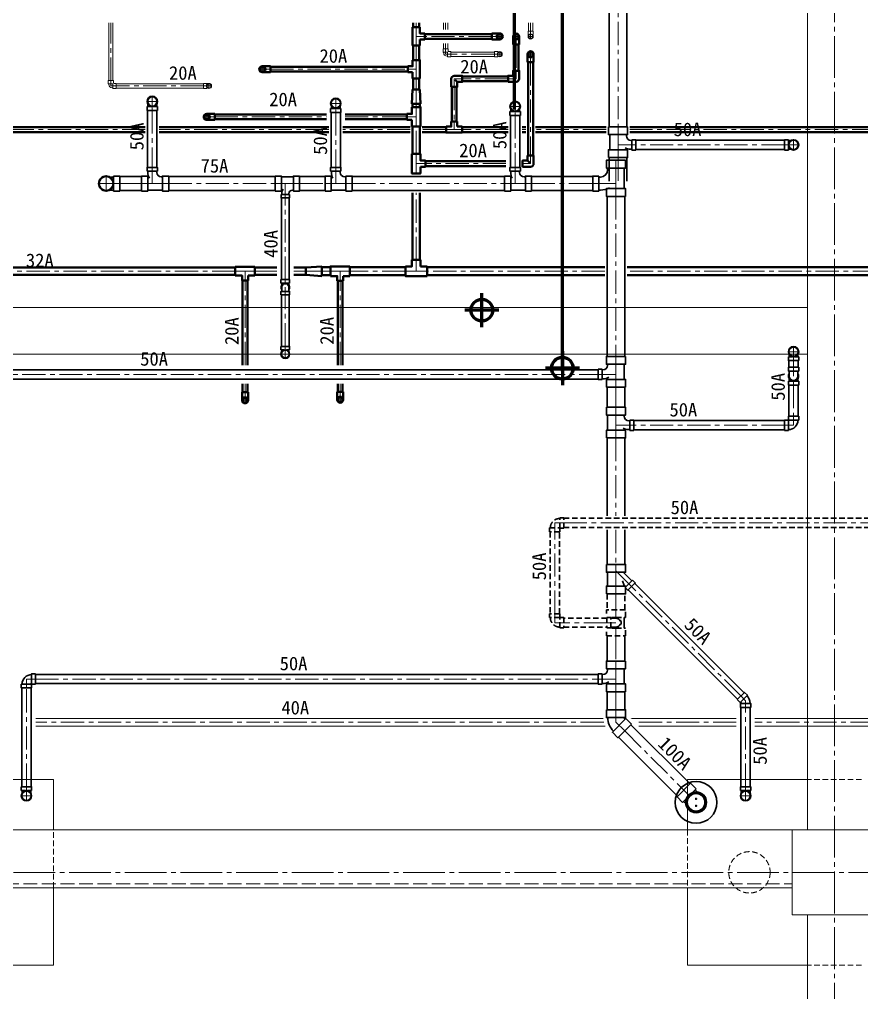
# Model space of a CAD drawing. Units: millimetres at full size. Extents: x -12803 to 120774, y -9413 to 101127.
# Drawn here: x 4940 to 10385, y 17819 to 24109 of the extents above; entities that cross this region are included whole.
import ezdxf
from ezdxf.enums import TextEntityAlignment as Align

# ---------------------------------------------------------------- set-up
doc = ezdxf.new("R2010")
doc.units = ezdxf.units.MM
doc.header["$LTSCALE"] = 30
for name, pattern in [('CHAIN1', [8, 5, -1, 1, -1]), ('CHAIN2', [12, 9, -1, 1, -1]), ('DASHED1', [1.8, 1.2, -0.6]), ('DASHED3', [4, 3, -1])]:
    doc.linetypes.add(name, pattern=pattern)
for name, color, linetype, lineweight in [('0-1_1-2', 7, 'Continuous', 15), ('0-9_1-1', 7, 'CHAIN2', 15), ('0-F_1-16', 7, 'Continuous', 15), ('1-0_AIHO58-排水寸法・コメント', 1, 'Continuous', 60), ('3-6_AIHO56-排水接続', 7, 'Continuous', 15), ('9-1_配管－汚水１：硬質塩ビ管（ＤＶ）', 2, 'Continuous', 30), ('9-2_配管－給湯１２：ＨＴＬＰ（ＵＸ）', 3, 'Continuous', 20), ('9-3_配管－給水３：ＶＬＰ(ＶＤ)', 7, 'Continuous', 15)]:
    doc.layers.add(name, color=color, linetype=linetype, lineweight=lineweight)
doc.styles.add('ＭＳ ゴシック', font='')
doc.styles.get('ＭＳ ゴシック').set_extended_font_data('MS Gothic')

# ---------------------------------------------------------------- blocks, each defined once
blk = doc.blocks.new('グループ部品-700')
at = {"layer": '1-0_AIHO58-排水寸法・コメント'}
for p, q in [((8141, 23526.26), (8141, 33595.61)), ((8450, 21834.76), (8450, 33595.61))]:
    blk.add_line(p, q, dxfattribs=at)
blk = doc.blocks.new('グループ部品-701')
at = {"layer": '3-6_AIHO56-排水接続', "color": 1, "lineweight": 60}
for p, q in [((7930, 22119.76), (7930, 22339.76)), ((8040, 22229.76), (7820, 22229.76)), ((8450, 21964.76), (8450, 21744.76)), ((8560, 21854.76), (8340, 21854.76))]:
    blk.add_line(p, q, dxfattribs=at)
for centre in [(7930, 22229.76), (8450, 21854.76)]:
    blk.add_circle(centre, 70, dxfattribs=at)
at = {"layer": '1-0_AIHO58-排水寸法・コメント'}
blk.add_blockref('グループ部品-700', (0, 0), dxfattribs=at)

msp = doc.modelspace()

# ---------------------------------------------------------------- linework, layer by layer
at = {"layer": '0-1_1-2'}
for p, q in [((10035, 26371.26), (10035, 18871.26)), ((4310, 22246.26), (10035, 22246.26)), ((4310, 21946.26), (10035, 21946.26)), ((4310, 19196.26), (5160, 19196.26)), ((5160, 19196.26), (5160, 18871.26)), ((9260, 19196.26), (10035, 19196.26)), ((9260, 19196.26), (9260, 18871.26)), ((9935, 18871.26), (9935, 18321.26)), ((5160, 18496.26), (5160, 17996.26)), ((9260, 18496.26), (9260, 17996.26)), ((9935, 18321.26), (10485, 18321.26)), ((10035, 18321.26), (10035, 14321.26)), ((4310, 17996.26), (5160, 17996.26)), ((9260, 17996.26), (10035, 17996.26))]:
    msp.add_line(p, q, dxfattribs=at)
at = {"layer": '0-1_1-2', "linetype": 'DASHED1'}
for p, q in [((10385, 19196.26), (10035, 19196.26)), ((5160, 18496.26), (5160, 18871.26)), ((9260, 18871.26), (9260, 18496.26)), ((10385, 17996.26), (10035, 17996.26))]:
    msp.add_line(p, q, dxfattribs=at)
at = {"layer": '0-1_1-2'}
msp.add_lwpolyline([(9935, 18871.26), (10485, 18871.26), (10485, 18321.26)], dxfattribs=at)
at = {"layer": '0-1_1-2', "linetype": 'DASHED1'}
msp.add_circle((9660, 18596.26), 133.7, dxfattribs=at)
at = {"layer": '0-9_1-1'}
for p, q in [((10210, 31201.26), (10210, 12715.3)), ((-5540, 18596.26), (39710, 18596.26))]:
    msp.add_line(p, q, dxfattribs=at)
at = {"layer": '0-F_1-16'}
for p, q in [((4485, 18871.26), (9935, 18871.26)), ((4485, 18496.26), (9935, 18496.26))]:
    msp.add_line(p, q, dxfattribs=at)
at = {"layer": '0-F_1-16', "linetype": 'DASHED3'}
msp.add_line((4485, 18521.26), (9935, 18521.26), dxfattribs=at)
at = {"layer": '9-1_配管－汚水１：硬質塩ビ管（ＤＶ）'}
for p, q in [((8753, 24333.26), (8753, 23414.05)), ((8867, 23414.05), (8867, 24333.26)), ((5764.96, 23545.76), (5792.7, 23545.76)), ((5769.96, 23545.76), (5769.96, 23561.16)), ((5831.96, 23545.76), (5804.23, 23545.76)), ((5826.96, 23545.76), (5826.96, 23561.16)), ((5831.96, 23545.76), (5831.96, 23520.76)), ((6951.5, 23533.26), (6979.23, 23533.26)), ((6956.5, 23533.26), (6956.5, 23548.66)), ((7018.5, 23533.26), (6990.77, 23533.26)), ((7013.5, 23533.26), (7013.5, 23548.66)), ((7018.5, 23533.26), (7018.5, 23508.26)), ((8116.5, 23513.26), (8116.5, 23528.66)), ((8173.5, 23513.26), (8173.5, 23528.66)), ((5768.46, 23520.76), (5768.46, 23152.15)), ((5828.46, 23152.15), (5828.46, 23520.76)), ((6955, 23508.26), (6955, 23152.15)), ((7015, 23152.15), (7015, 23508.26)), ((8111.5, 23513.26), (8139.23, 23513.26)), ((8115, 23488.26), (8115, 23152.15)), ((8178.5, 23513.26), (8150.77, 23513.26)), ((8175, 23152.15), (8175, 23488.26)), ((8178.5, 23513.26), (8178.5, 23488.26)), ((8756.1, 23364.05), (8756.1, 23266.05)), ((8863.9, 23356.49), (8863.9, 23364.05)), ((8863.9, 23266.05), (8863.9, 23275.69)), ((8893.82, 23326.57), (8900, 23326.57)), ((8900, 23264.55), (8900, 23331.55)), ((9887, 23328.05), (8925, 23328.05)), ((9912, 23331.55), (9912, 23303.81)), ((9912, 23326.55), (9927.39, 23326.55)), ((9912, 23264.55), (9912, 23292.28)), ((8753, 23216.05), (8753, 23064.26)), ((8867, 23064.26), (8867, 23216.05)), ((8893.71, 23269.37), (8900, 23269.37)), ((8925, 23268.05), (9887, 23268.05)), ((9912, 23264.55), (9887, 23264.55)), ((9912, 23269.55), (9927.39, 23269.55)), ((8742.74, 23136.48), (8742.74, 23148.15)), ((8850.54, 23148.15), (8850.54, 23015.15)), ((5548, 23090.15), (5524.25, 23090.15)), ((5548, 23096.65), (5588, 23096.65)), ((5548, 23096.65), (5548, 23055.09)), ((5729.46, 23092.65), (5588, 23092.65)), ((5764.96, 23127.15), (5831.96, 23127.15)), ((5769.46, 23090.35), (5776.11, 23090.35)), ((5769.79, 23120.16), (5769.79, 23127.15)), ((5826.99, 23120.27), (5826.99, 23127.15)), ((5856.91, 23090.35), (5864.46, 23090.35)), ((6593.67, 23092.65), (5904.46, 23092.65)), ((6710.67, 23090.35), (6633.67, 23090.35)), ((6916, 23092.65), (6750.67, 23092.65)), ((6951.5, 23127.15), (7018.5, 23127.15)), ((6956, 23090.35), (6962.64, 23090.35)), ((6956.33, 23120.16), (6956.33, 23127.15)), ((7013.52, 23120.27), (7013.52, 23127.15)), ((7043.44, 23090.35), (7051, 23090.35)), ((8076, 23092.65), (7091, 23092.65)), ((8111.5, 23127.15), (8178.5, 23127.15)), ((8116, 23090.35), (8122.64, 23090.35)), ((8116.33, 23120.16), (8116.33, 23127.15)), ((8173.52, 23120.27), (8173.52, 23127.15)), ((8203.44, 23090.35), (8211, 23090.35)), ((8646.64, 23092.65), (8251, 23092.65)), ((8686.64, 22999.65), (8686.64, 23096.65)), ((8696.5, 23090.24), (8686.64, 23090.24)), ((5548, 22999.65), (5548, 23041.2)), ((5548, 23006.15), (5524.25, 23006.15)), ((5588, 23003.65), (5729.46, 23003.65)), ((5864.46, 23005.95), (5769.46, 23005.95)), ((5904.46, 23003.65), (6593.67, 23003.65)), ((6631.67, 22977.15), (6685.67, 22977.15)), ((6633.67, 23005.95), (6640.86, 23005.95)), ((6635.91, 22982.61), (6635.91, 22977.15)), ((6681.31, 22982.51), (6681.31, 22977.15)), ((6704.75, 23005.95), (6710.67, 23005.95)), ((6750.67, 23003.65), (6916, 23003.65)), ((7051, 23005.95), (6956, 23005.95)), ((7091, 23003.65), (8076, 23003.65)), ((8211, 23005.95), (8116, 23005.95)), ((8251, 23003.65), (8646.64, 23003.65)), ((8696.61, 23005.84), (8686.64, 23005.84)), ((8739.64, 22965.15), (8739.64, 21930.54)), ((8742.74, 23015.15), (8742.74, 23015.6)), ((8853.64, 21930.54), (8853.64, 22965.15)), ((6634.67, 22955.15), (6634.67, 22427.07)), ((6682.67, 22427.07), (6682.67, 22955.15)), ((6630.67, 22405.07), (6630.67, 22427.07)), ((6630.67, 22405.07), (6651.25, 22405.07)), ((6636.17, 22405.07), (6636.17, 22394.73)), ((6686.67, 22405.07), (6666.09, 22405.07)), ((6681.17, 22405.07), (6681.17, 22394.73)), ((6634.67, 22329.07), (6634.67, 21995.26)), ((6636.17, 22351.07), (6636.17, 22378.07)), ((6681.17, 22351.07), (6681.17, 22378.07)), ((6682.67, 21995.26), (6682.67, 22329.07)), ((6630.67, 21973.26), (6630.67, 21995.26)), ((6630.67, 21973.26), (6651.25, 21973.26)), ((6636.17, 21973.26), (6636.17, 21962.93)), ((6686.67, 21973.26), (6666.09, 21973.26)), ((6681.17, 21973.26), (6681.17, 21962.93)), ((9911.5, 21928.26), (9939.23, 21928.26)), ((9915, 21903.26), (9915, 21861.21)), ((9916.5, 21928.26), (9916.5, 21943.66)), ((9978.5, 21928.26), (9950.77, 21928.26)), ((9973.5, 21928.26), (9973.5, 21943.66)), ((9975, 21861.21), (9975, 21903.26)), ((9978.5, 21928.26), (9978.5, 21903.26)), ((8681.64, 21844.54), (4718, 21844.54)), ((8706.64, 21781.04), (8706.64, 21848.04)), ((8712.82, 21843.06), (8706.64, 21843.06)), ((8742.74, 21872.98), (8742.74, 21880.54)), ((8850.54, 21880.54), (8850.54, 21782.54)), ((9916.5, 21836.21), (9916.5, 21803.21)), ((9973.5, 21836.21), (9973.5, 21803.21)), ((4718, 21784.54), (8681.64, 21784.54)), ((8712.93, 21785.86), (8706.64, 21785.86)), ((8742.74, 21782.54), (8742.74, 21792.18)), ((9911.5, 21770.21), (9939.23, 21770.21)), ((9916.5, 21770.21), (9916.5, 21785.6)), ((9978.5, 21770.21), (9950.77, 21770.21)), ((9973.5, 21770.21), (9973.5, 21785.6)), ((9978.5, 21770.21), (9978.5, 21745.21)), ((8739.64, 21732.54), (8739.64, 21602.05)), ((8853.64, 21602.05), (8853.64, 21732.54)), ((9915, 21745.21), (9915, 21544.05)), ((9975, 21544.05), (9975, 21745.21)), ((8742.74, 21552.05), (8742.74, 21454.05)), ((8850.54, 21544.49), (8850.54, 21552.05)), ((8880.46, 21514.57), (8886.64, 21514.57)), ((8886.64, 21452.55), (8886.64, 21519.55)), ((9887, 21516.05), (8911.64, 21516.05)), ((9887, 21519.55), (9887, 21452.55)), ((9911.5, 21544.05), (9911.5, 21519.05)), ((9978.5, 21519.05), (9911.5, 21519.05)), ((8850.54, 21454.05), (8850.54, 21463.69)), ((8880.36, 21457.37), (8886.64, 21457.37)), ((8911.64, 21456.05), (9887, 21456.05)), ((8739.64, 21404.05), (8739.64, 20899.82)), ((8853.64, 20899.82), (8853.64, 21404.05)), ((8739.64, 20809.82), (8739.64, 20585.91)), ((8853.64, 20585.91), (8853.64, 20809.82)), ((8742.74, 20535.91), (8742.74, 20445.91)), ((8850.54, 20530.45), (8850.54, 20535.91)), ((8900.3, 20480.69), (8850.54, 20530.45)), ((8850.54, 20449.56), (8838.04, 20479.74)), ((8850.54, 20445.91), (8850.54, 20449.56)), ((8859.86, 20440.25), (8850.54, 20449.56)), ((8856.39, 20436.78), (8903.77, 20484.16)), ((9625.81, 19757.17), (8918.97, 20464.01)), ((8876.54, 20421.58), (9583.38, 19714.74)), ((8739.64, 20124.86), (8739.64, 19961.72)), ((8853.64, 19961.72), (8853.64, 20124.86)), ((5043, 19812.22), (5043, 19879.22)), ((8681.64, 19875.72), (5043, 19875.72)), ((8706.64, 19812.22), (8706.64, 19879.22)), ((8712.82, 19874.25), (8706.64, 19874.25)), ((8742.74, 19904.17), (8742.74, 19911.72)), ((8850.54, 19911.72), (8850.54, 19813.72)), ((4951.5, 19812.72), (5018.5, 19812.72)), ((5018.5, 19787.72), (5018.5, 19812.72)), ((5043, 19815.72), (8681.64, 19815.72)), ((8712.93, 19817.05), (8706.64, 19817.05)), ((8742.74, 19813.72), (8742.74, 19823.37)), ((4955, 19787.72), (4955, 19149.26)), ((5015, 19149.26), (5015, 19787.72)), ((8739.64, 19763.72), (8739.64, 19646.79)), ((8853.64, 19646.79), (8853.64, 19763.72)), ((9605, 19662.55), (9605, 19149.26)), ((9665, 19149.26), (9665, 19662.55)), ((9275.93, 19168.11), (8893.51, 19550.53)), ((8812.9, 19469.92), (9195.32, 19087.5)), ((4951.5, 19124.26), (4951.5, 19149.26)), ((4951.5, 19124.26), (4979.23, 19124.26)), ((4956.5, 19124.26), (4956.5, 19108.87)), ((5018.5, 19124.26), (4990.77, 19124.26)), ((5013.5, 19124.26), (5013.5, 19108.87)), ((9314.82, 19136.29), (9270.98, 19092.45)), ((9308.46, 19129.93), (9329.55, 19108.83)), ((9601.5, 19124.26), (9601.5, 19149.26)), ((9601.5, 19124.26), (9629.23, 19124.26)), ((9606.5, 19124.26), (9606.5, 19108.87)), ((9668.5, 19124.26), (9640.77, 19124.26)), ((9663.5, 19124.26), (9663.5, 19108.87)), ((9227.14, 19048.61), (9191.78, 19083.96)), ((9227.14, 19048.61), (9270.98, 19092.45)), ((9233.5, 19054.97), (9254.6, 19033.88))]:
    msp.add_line(p, q, dxfattribs=at)
at = {"layer": '9-1_配管－汚水１：硬質塩ビ管（ＤＶ）', "color": 7, "linetype": 'CHAIN1', "lineweight": 15}
for p, q in [((8810, 24333.26), (8810, 23414.05)), ((5798.46, 23542.76), (5798.46, 23614.76)), ((6985, 23530.26), (6985, 23602.26)), ((5762.46, 23578.76), (5834.46, 23578.76)), ((5798.46, 23520.76), (5798.46, 23548.76)), ((6949, 23566.26), (7021, 23566.26)), ((6985, 23508.26), (6985, 23536.26)), ((8109, 23546.26), (8181, 23546.26)), ((8145, 23510.26), (8145, 23582.26)), ((5798.46, 23520.76), (5798.46, 23152.15)), ((6985, 23508.26), (6985, 23152.15)), ((8145, 23488.26), (8145, 23516.26)), ((8145, 23488.26), (8145, 23152.15)), ((8810, 23414.05), (8810, 23298.05)), ((9945, 23262.05), (9945, 23334.05)), ((8810, 23216.05), (8810, 23298.05)), ((8925, 23298.05), (8810, 23298.05)), ((9887, 23298.05), (8925, 23298.05)), ((9887, 23298.05), (9915, 23298.05)), ((9909, 23298.05), (9981, 23298.05)), ((8810, 23216.05), (8810, 23064.26)), ((5798.46, 23152.15), (5798.46, 23048.15)), ((6985, 23152.15), (6985, 23048.15)), ((8145, 23152.15), (8145, 23048.15)), ((8796.64, 23198.15), (8796.64, 23048.15)), ((5500, 22994.75), (5500, 23101.55)), ((5446.6, 23048.15), (5553.4, 23048.15)), ((5588, 23048.15), (5544.5, 23048.15)), ((5588, 23048.15), (5729.46, 23048.15)), ((5729.46, 23048.15), (5798.46, 23048.15)), ((5904.46, 23048.15), (5798.46, 23048.15)), ((5904.46, 23048.15), (6593.67, 23048.15)), ((6593.67, 23048.15), (6658.67, 23048.15)), ((6750.67, 23048.15), (6658.67, 23048.15)), ((6658.67, 22955.15), (6658.67, 23048.15)), ((6750.67, 23048.15), (6916, 23048.15)), ((6916, 23048.15), (6985, 23048.15)), ((7091, 23048.15), (6985, 23048.15)), ((7091, 23048.15), (8076, 23048.15)), ((8076, 23048.15), (8145, 23048.15)), ((8251, 23048.15), (8145, 23048.15)), ((8251, 23048.15), (8646.64, 23048.15)), ((8646.64, 23048.15), (8796.64, 23048.15)), ((8796.64, 22965.15), (8796.64, 23048.15)), ((8796.64, 22965.15), (8796.64, 21930.54)), ((6658.67, 22427.07), (6658.67, 22955.15)), ((6658.67, 22427.07), (6658.67, 22406.07)), ((6658.67, 22406.07), (6658.67, 22406.87)), ((6629.87, 22378.07), (6630.67, 22378.07)), ((6658.67, 22329.07), (6658.67, 22378.07)), ((6658.67, 21995.26), (6658.67, 22329.07)), ((6686.67, 22378.07), (6687.47, 22378.07)), ((6658.67, 21995.26), (6658.67, 21970.26)), ((6658.67, 21917.46), (6658.67, 21975.06)), ((9909, 21961.26), (9981, 21961.26)), ((9945, 21925.26), (9945, 21997.26)), ((6629.87, 21946.26), (6687.47, 21946.26)), ((8796.64, 21930.54), (8796.64, 21814.54)), ((9945, 21903.26), (9945, 21931.26)), ((9945, 21903.26), (9945, 21861.21)), ((9945, 21861.21), (9945, 21803.21)), ((4718, 21814.54), (8681.64, 21814.54)), ((8681.64, 21814.54), (8796.64, 21814.54)), ((8796.64, 21732.54), (8796.64, 21814.54)), ((9909, 21803.21), (9911.5, 21803.21)), ((9945, 21745.21), (9945, 21769.71)), ((9945, 21767.21), (9945, 21769.71)), ((9978.5, 21803.21), (9981, 21803.21)), ((8796.64, 21732.54), (8796.64, 21602.05)), ((9945, 21745.21), (9945, 21544.05)), ((8796.64, 21602.05), (8796.64, 21486.05)), ((9945, 21544.05), (9945, 21486.05)), ((8796.64, 21404.05), (8796.64, 21486.05)), ((8911.64, 21486.05), (8796.64, 21486.05)), ((9887, 21486.05), (8911.64, 21486.05)), ((9887, 21486.05), (9945, 21486.05)), ((8796.64, 21404.05), (8796.64, 20899.82)), ((8400.63, 20796.82), (8400.63, 20854.82)), ((8458.63, 20854.82), (8400.63, 20854.82)), ((8458.63, 20854.82), (11086.65, 20854.82)), ((8400.63, 20267.86), (8400.63, 20796.82)), ((8796.64, 20809.82), (8796.64, 20585.91)), ((8796.64, 20585.91), (8796.64, 20543.91)), ((8796.64, 20395.91), (8796.64, 20543.91)), ((8897.76, 20442.79), (8796.64, 20543.91)), ((9604.59, 19735.95), (8897.76, 20442.79)), ((8796.64, 20395.91), (8796.64, 20293.86)), ((8400.63, 20267.86), (8400.63, 20209.86)), ((8796.64, 20293.86), (8796.64, 20243.36)), ((8458.63, 20209.86), (8400.63, 20209.86)), ((8738.64, 20209.86), (8458.63, 20209.86)), ((8738.64, 20209.86), (8796.64, 20209.86)), ((8796.64, 20124.86), (8796.64, 20176.36)), ((8796.64, 20124.86), (8796.64, 19961.72)), ((8796.64, 19961.72), (8796.64, 19845.72)), ((4985, 19787.72), (4985, 19845.72)), ((5043, 19845.72), (4985, 19845.72)), ((5043, 19845.72), (8681.64, 19845.72)), ((8681.64, 19845.72), (8796.64, 19845.72)), ((8796.64, 19763.72), (8796.64, 19845.72)), ((4985, 19149.26), (4985, 19787.72)), ((8796.64, 19763.72), (8796.64, 19646.79)), ((9604.59, 19735.95), (9635, 19705.55)), ((9635, 19662.55), (9635, 19705.55)), ((8796.64, 19646.79), (8796.64, 19566.79)), ((9635, 19149.26), (9635, 19662.55)), ((8853.21, 19510.22), (8796.64, 19566.79)), ((8853.21, 19510.22), (9235.63, 19127.8)), ((4985, 19149.26), (4985, 19121.26)), ((4985, 19055.26), (4985, 19127.26)), ((9235.63, 19127.8), (9274.52, 19088.91)), ((9635, 19149.26), (9635, 19121.26)), ((9635, 19055.26), (9635, 19127.26)), ((4949, 19091.26), (5021, 19091.26)), ((9599, 19091.26), (9671, 19091.26))]:
    msp.add_line(p, q, dxfattribs=at)
at = {"layer": '9-1_配管－汚水１：硬質塩ビ管（ＤＶ）', "linetype": 'DASHED1'}
for p, q in [((8458.63, 20821.32), (8458.63, 20888.32)), ((11086.65, 20884.82), (8458.63, 20884.82)), ((8367.13, 20821.82), (8434.13, 20821.82)), ((8434.13, 20796.82), (8434.13, 20821.82)), ((8458.63, 20824.82), (11086.65, 20824.82)), ((8370.63, 20796.82), (8370.63, 20267.86)), ((8430.63, 20267.86), (8430.63, 20796.82)), ((8739.64, 20395.91), (8739.64, 20293.86)), ((8853.64, 20293.86), (8853.64, 20395.91)), ((8434.13, 20267.86), (8367.13, 20267.86)), ((8858.64, 20293.86), (8734.64, 20293.86)), ((8734.64, 20269.86), (8734.64, 20293.86)), ((8858.64, 20243.86), (8858.64, 20293.86)), ((8458.63, 20243.36), (8433.63, 20243.36)), ((8433.63, 20176.36), (8433.63, 20243.36)), ((8738.64, 20239.86), (8458.63, 20239.86)), ((8763.64, 20238.36), (8796.64, 20238.36)), ((8768.64, 20243.86), (8796.64, 20243.86)), ((8796.64, 20243.86), (8858.64, 20243.86)), ((8850.54, 20209.86), (8850.54, 20243.86)), ((8850.54, 20174.86), (8850.54, 20209.86)), ((8458.63, 20179.86), (8738.64, 20179.86)), ((8734.64, 20149.86), (8734.64, 20124.86)), ((8763.64, 20181.36), (8796.64, 20181.36)), ((8768.64, 20174.86), (8796.64, 20174.86)), ((8796.64, 20174.86), (8858.64, 20174.86)), ((8858.64, 20124.86), (8858.64, 20174.86)), ((8734.64, 20124.86), (8858.64, 20124.86))]:
    msp.add_line(p, q, dxfattribs=at)
at = {"layer": '9-1_配管－汚水１：硬質塩ビ管（ＤＶ）'}
for points in [[(5831.96, 23520.76), (5764.96, 23520.76), (5764.96, 23545.76)], [(7018.5, 23508.26), (6951.5, 23508.26), (6951.5, 23533.26)], [(8178.5, 23488.26), (8111.5, 23488.26), (8111.5, 23513.26)], [(8900, 23264.55), (8925, 23264.55), (8925, 23331.55), (8900, 23331.55)], [(9887, 23264.55), (9887, 23331.55), (9912, 23331.55)], [(5764.96, 23127.15), (5764.96, 23152.15), (5831.96, 23152.15), (5831.96, 23127.15)], [(6951.5, 23127.15), (6951.5, 23152.15), (7018.5, 23152.15), (7018.5, 23127.15)], [(8111.5, 23127.15), (8111.5, 23152.15), (8178.5, 23152.15), (8178.5, 23127.15)], [(5588, 23096.65), (5588, 22999.65), (5548, 22999.65)], [(8686.64, 22999.65), (8646.64, 22999.65), (8646.64, 23096.65), (8686.64, 23096.65)], [(6631.67, 22977.15), (6631.67, 22955.15), (6685.67, 22955.15), (6685.67, 22977.15)], [(6630.67, 22427.07), (6686.67, 22427.07), (6686.67, 22405.07)], [(6630.67, 21995.26), (6686.67, 21995.26), (6686.67, 21973.26)], [(9978.5, 21903.26), (9911.5, 21903.26), (9911.5, 21928.26)], [(8706.64, 21781.04), (8681.64, 21781.04), (8681.64, 21848.04), (8706.64, 21848.04)], [(9978.5, 21745.21), (9911.5, 21745.21), (9911.5, 21770.21)], [(8886.64, 21452.55), (8911.64, 21452.55), (8911.64, 21519.55), (8886.64, 21519.55)], [(9887, 21519.55), (9912, 21519.55), (9912, 21452.55), (9887, 21452.55)], [(9911.5, 21544.05), (9978.5, 21544.05), (9978.5, 21519.05)], [(8856.39, 20436.78), (8874.07, 20419.1), (8921.44, 20466.48), (8903.77, 20484.16)], [(5043, 19812.22), (5018, 19812.22), (5018, 19879.22), (5043, 19879.22)], [(8706.64, 19812.22), (8681.64, 19812.22), (8681.64, 19879.22), (8706.64, 19879.22)], [(5018.5, 19787.72), (4951.5, 19787.72), (4951.5, 19812.72)], [(4951.5, 19149.26), (5018.5, 19149.26), (5018.5, 19124.26)], [(9191.78, 19083.96), (9279.47, 19171.64), (9314.82, 19136.29)], [(9601.5, 19149.26), (9668.5, 19149.26), (9668.5, 19124.26)]]:
    msp.add_lwpolyline(points, dxfattribs=at)
for points in [[(8748, 23414.05), (8872, 23414.05), (8872, 23364.05), (8748, 23364.05)], [(8748, 23216.05), (8872, 23216.05), (8872, 23266.05), (8748, 23266.05)], [(8858.64, 23198.15), (8734.64, 23198.15), (8734.64, 23148.15), (8858.64, 23148.15)], [(5729.46, 22999.65), (5729.46, 23096.65), (5769.46, 23096.65), (5769.46, 22999.65)], [(5904.46, 22999.65), (5904.46, 23096.65), (5864.46, 23096.65), (5864.46, 22999.65)], [(6593.67, 23096.65), (6593.67, 22999.65), (6633.67, 22999.65), (6633.67, 23096.65)], [(6750.67, 23096.65), (6750.67, 22999.65), (6710.67, 22999.65), (6710.67, 23096.65)], [(6916, 22999.65), (6916, 23096.65), (6956, 23096.65), (6956, 22999.65)], [(7091, 22999.65), (7091, 23096.65), (7051, 23096.65), (7051, 22999.65)], [(8076, 22999.65), (8076, 23096.65), (8116, 23096.65), (8116, 22999.65)], [(8251, 22999.65), (8251, 23096.65), (8211, 23096.65), (8211, 22999.65)], [(8858.64, 22965.15), (8734.64, 22965.15), (8734.64, 23015.15), (8858.64, 23015.15)], [(6630.67, 22329.07), (6686.67, 22329.07), (6686.67, 22351.07), (6630.67, 22351.07)], [(8858.64, 21930.54), (8734.64, 21930.54), (8734.64, 21880.54), (8858.64, 21880.54)], [(9978.5, 21861.21), (9911.5, 21861.21), (9911.5, 21836.21), (9978.5, 21836.21)], [(8858.64, 21732.54), (8734.64, 21732.54), (8734.64, 21782.54), (8858.64, 21782.54)], [(8734.64, 21602.05), (8858.64, 21602.05), (8858.64, 21552.05), (8734.64, 21552.05)], [(8734.64, 21404.05), (8858.64, 21404.05), (8858.64, 21454.05), (8734.64, 21454.05)], [(8734.64, 20585.91), (8858.64, 20585.91), (8858.64, 20535.91), (8734.64, 20535.91)], [(8734.64, 20395.91), (8858.64, 20395.91), (8858.64, 20445.91), (8734.64, 20445.91)], [(8858.64, 19961.72), (8734.64, 19961.72), (8734.64, 19911.72), (8858.64, 19911.72)], [(8858.64, 19763.72), (8734.64, 19763.72), (8734.64, 19813.72), (8858.64, 19813.72)], [(9580.91, 19712.27), (9598.84, 19694.33), (9646.21, 19741.71), (9628.28, 19759.64)], [(9668.5, 19662.55), (9668.5, 19687.91), (9601.5, 19687.91), (9601.5, 19662.55)], [(8734.64, 19646.79), (8734.64, 19596.19), (8858.64, 19596.19), (8858.64, 19646.79)], [(8897.05, 19554.06), (8861.27, 19589.84), (8773.59, 19502.16), (8809.37, 19466.38)]]:
    msp.add_lwpolyline(points, close=True, dxfattribs=at)
at = {"layer": '9-1_配管－汚水１：硬質塩ビ管（ＤＶ）', "linetype": 'DASHED1'}
for points in [[(8458.63, 20821.32), (8433.63, 20821.32), (8433.63, 20888.32), (8458.63, 20888.32)], [(8434.13, 20796.82), (8367.13, 20796.82), (8367.13, 20821.82)], [(8434.13, 20267.86), (8434.13, 20242.86), (8367.13, 20242.86), (8367.13, 20267.86)], [(8458.63, 20243.36), (8458.63, 20176.36), (8433.63, 20176.36)]]:
    msp.add_lwpolyline(points, dxfattribs=at)
msp.add_lwpolyline([(8738.64, 20243.36), (8738.64, 20176.36), (8763.64, 20176.36), (8763.64, 20243.36)], close=True, dxfattribs=at)
at = {"layer": '9-1_配管－汚水１：硬質塩ビ管（ＤＶ）'}
for centre, radius in [((5798.46, 23578.76), 30), ((6985, 23566.26), 30), ((8145, 23546.26), 30), ((9945, 23298.05), 30), ((5500, 23048.15), 44.5), ((6658.67, 21946.26), 24), ((9945, 21961.26), 30), ((9314.82, 19048.61), 135), ((4985, 19091.26), 30), ((9635, 19091.26), 30), ((9314.82, 19048.61), 67.5), ((9314.82, 19048.61), 61), ((9314.82, 19048.61), 57), ((9314.82, 19071.11), 3.38), ((9314.82, 19026.11), 3.38)]:
    msp.add_circle(centre, radius, dxfattribs=at)
for centre, radius, start, end in [((5798.46, 23578.76), 33.5, 90, 180), ((5798.46, 23578.76), 33.5, 0, 90), ((6985, 23566.26), 33.5, 90, 180), ((6985, 23566.26), 33.5, 0, 90), ((5798.46, 23578.76), 33.5, 180, 0), ((6985, 23566.26), 33.5, 180, 0), ((8145, 23546.26), 33.5, 90, 180), ((8145, 23546.26), 33.5, 180, 0), ((8145, 23546.26), 33.5, 0, 90), ((8893.82, 23356.49), 29.92, 180, 270), ((8893.71, 23344.17), 74.8, 240, 270), ((9945, 23298.05), 33.5, 90, 270), ((9945, 23298.05), 33.5, 0, 90), ((9945, 23298.05), 33.5, 270, 0), ((5500, 23048.15), 48.5, 90, 180), ((5500, 23048.15), 48.5, 270, 90), ((5844.59, 23120.16), 74.8, 180, 210), ((5856.91, 23120.27), 29.92, 180, 270), ((7031.13, 23120.16), 74.8, 180, 210), ((7043.44, 23120.27), 29.92, 180, 270), ((8191.13, 23120.16), 74.8, 180, 210), ((8203.44, 23120.27), 29.92, 180, 270), ((8696.5, 23136.48), 46.24, 270, 0), ((5500, 23048.15), 48.5, 180, 270), ((8696.61, 23121.44), 115.6, 270, 300), ((6694.51, 22982.61), 58.6, 150, 180), ((6704.75, 22982.51), 23.44, 90, 180), ((6658.67, 22378.07), 28, 323.47251, 216.52749), ((6658.67, 22378.07), 22.5, 0, 180), ((6658.67, 21946.26), 28, 90, 180), ((6658.67, 21946.26), 28, 0, 90), ((9945, 21961.26), 33.5, 90, 180), ((9945, 21961.26), 33.5, 180, 270), ((9945, 21961.26), 33.5, 0, 90), ((9945, 21961.26), 33.5, 270, 0), ((6658.67, 21946.26), 28, 180, 270), ((6658.67, 21946.26), 28, 270, 0), ((8712.82, 21872.98), 29.92, 270, 0), ((8712.93, 21860.66), 74.8, 270, 300), ((9945, 21803.21), 33.5, 148.29293, 31.70707), ((9945, 21803.21), 28.5, 180, 0), ((8880.46, 21544.49), 29.92, 180, 270), ((9912, 21519.05), 61.5, 270, 0), ((9912, 21519.05), 4.5, 270, 0), ((8880.36, 21532.17), 74.8, 240, 270), ((5018, 19812.72), 61.5, 90, 180), ((8712.82, 19904.17), 29.92, 270, 0), ((5018, 19812.72), 4.5, 90, 180), ((8712.93, 19891.85), 74.8, 270, 300), ((9591.54, 19687.55), 14.96, 0, 45), ((9591.54, 19687.55), 71.96, 0, 45), ((8869.07, 19596.79), 125.43, 180, 225), ((8869.07, 19596.79), 19.43, 180, 225), ((4985, 19091.26), 33.5, 90, 180), ((4985, 19091.26), 33.5, 0, 90), ((9635, 19091.26), 33.5, 90, 180), ((9635, 19091.26), 33.5, 0, 90), ((4985, 19091.26), 33.5, 180, 270), ((4985, 19091.26), 33.5, 270, 0), ((9314.82, 19048.61), 62, 90, 180), ((9314.82, 19048.61), 62, 0, 90), ((9635, 19091.26), 33.5, 180, 270), ((9635, 19091.26), 33.5, 270, 0), ((9314.82, 19048.61), 62, 180, 270), ((9314.82, 19048.61), 62, 270, 0)]:
    msp.add_arc(centre, radius, start, end, dxfattribs=at)
at = {"layer": '9-1_配管－汚水１：硬質塩ビ管（ＤＶ）', "linetype": 'DASHED1'}
for centre, radius, start, end in [((8433.63, 20821.82), 61.5, 90, 180), ((8433.63, 20821.82), 4.5, 90, 180), ((8433.63, 20242.86), 61.5, 180, 270), ((8433.63, 20242.86), 4.5, 180, 270), ((8796.64, 20209.86), 33.5, 238.29293, 121.70707), ((8796.64, 20209.86), 28.5, 270, 90)]:
    msp.add_arc(centre, radius, start, end, dxfattribs=at)
at = {"layer": '9-2_配管－給湯１２：ＨＴＬＰ（ＵＸ）'}
for p, q in [((5516.64, 24086.01), (5516.64, 23713.26)), ((5543.84, 23713.26), (5543.84, 24086.01)), ((7681.4, 24086.01), (7681.4, 24044.26)), ((7708.6, 24044.26), (7708.6, 24086.01)), ((8231.4, 24086.01), (8231.4, 24033.26)), ((8258.6, 24033.26), (8258.6, 24086.01)), ((8261.65, 24033.26), (8261.65, 24012.5)), ((8234.85, 24011.96), (8228.51, 24011.96)), ((8228.93, 24011.6), (8232.12, 24010.13)), ((8261.49, 24011.96), (8255.15, 24011.96)), ((8261.07, 24011.6), (8257.88, 24010.13)), ((7678.35, 23918.26), (7678.35, 23897.5)), ((7678.35, 23918.26), (7711.65, 23918.26)), ((7681.4, 23953.26), (7681.4, 23918.26)), ((7708.6, 23918.26), (7708.6, 23953.26)), ((7711.65, 23918.26), (7711.65, 23904.41)), ((7729.5, 23900.41), (7715.65, 23900.41)), ((7729.5, 23867.11), (7729.5, 23900.41)), ((8010.5, 23900.41), (8031.26, 23900.41)), ((8031.8, 23900.26), (8031.8, 23893.91)), ((8032.17, 23899.83), (8033.63, 23896.65)), ((7678.51, 23896.97), (7706.2, 23896.97)), ((7678.93, 23896.6), (7682.12, 23895.13)), ((7682.7, 23894.22), (7682.7, 23892.96)), ((7705.46, 23871.46), (7704.2, 23871.46)), ((7707.83, 23867.7), (7706.37, 23870.88)), ((7708.2, 23867.27), (7708.2, 23894.97)), ((7729.5, 23867.11), (7708.74, 23867.11)), ((8010.5, 23897.36), (7729.5, 23897.36)), ((7729.5, 23870.16), (8010.5, 23870.16)), ((8031.8, 23873.62), (8031.8, 23867.27)), ((8032.17, 23867.7), (8033.63, 23870.88)), ((5513.59, 23713.26), (5513.59, 23692.5)), ((5513.59, 23713.26), (5546.89, 23713.26)), ((5546.89, 23713.26), (5546.89, 23699.41)), ((5513.75, 23691.97), (5541.44, 23691.97)), ((5514.17, 23691.6), (5517.36, 23690.13)), ((5517.94, 23689.22), (5517.94, 23687.96)), ((5540.7, 23666.46), (5539.44, 23666.46)), ((5543.07, 23662.7), (5541.61, 23665.88)), ((5543.44, 23662.27), (5543.44, 23689.97)), ((5564.74, 23662.11), (5543.98, 23662.11)), ((5564.74, 23695.41), (5550.89, 23695.41)), ((5564.74, 23662.11), (5564.74, 23695.41)), ((6130.5, 23692.36), (5564.74, 23692.36)), ((5564.74, 23665.16), (6130.5, 23665.16)), ((6130.5, 23695.41), (6151.26, 23695.41)), ((6151.8, 23695.26), (6151.8, 23688.91)), ((6151.8, 23668.62), (6151.8, 23662.27)), ((6152.17, 23694.83), (6153.63, 23691.65)), ((6152.17, 23662.7), (6153.63, 23665.88)), ((8713.81, 19590.29), (5045, 19590.29)), ((8890.85, 19590.29), (8890.82, 19590.29)), ((9575, 19590.29), (8896.17, 19590.29)), ((12623, 19590.29), (9695, 19590.29)), ((5045, 19541.69), (8726.39, 19541.69)), ((8944.77, 19541.69), (9575, 19541.69)), ((9695, 19541.69), (12623, 19541.69))]:
    msp.add_line(p, q, dxfattribs=at)
at = {"layer": '9-2_配管－給湯１２：ＨＴＬＰ（ＵＸ）', "color": 7, "linetype": 'CHAIN1', "lineweight": 15}
for p, q in [((5530.24, 23713.26), (5530.24, 24086.01)), ((7695, 24044.26), (7695, 24086.01)), ((8245, 24033.26), (8245, 24086.01)), ((8245, 24033.26), (8245, 24012.36)), ((8245, 24033.26), (8245, 23998.76)), ((8228.68, 23998.76), (8261.32, 23998.76)), ((8245, 23982.44), (8245, 24015.08)), ((7695, 23918.26), (7695, 23953.26)), ((7695, 23918.26), (7695, 23883.76)), ((7695, 23918.26), (7695, 23883.76)), ((8045, 23867.44), (8045, 23900.08)), ((7729.5, 23883.76), (7695, 23883.76)), ((7729.5, 23883.76), (7695, 23883.76)), ((8010.5, 23883.76), (7729.5, 23883.76)), ((8010.5, 23883.76), (8031.4, 23883.76)), ((8010.5, 23883.76), (8045, 23883.76)), ((8028.68, 23883.76), (8061.32, 23883.76)), ((5530.24, 23713.26), (5530.24, 23678.76)), ((5530.24, 23713.26), (5530.24, 23678.76)), ((5564.74, 23678.76), (5530.24, 23678.76)), ((5564.74, 23678.76), (5530.24, 23678.76)), ((6130.5, 23678.76), (5564.74, 23678.76)), ((6130.5, 23678.76), (6151.4, 23678.76)), ((6130.5, 23678.76), (6165, 23678.76)), ((6148.68, 23678.76), (6181.32, 23678.76)), ((6165, 23662.44), (6165, 23695.08)), ((8717.48, 19565.99), (5045, 19565.99)), ((9575, 19565.99), (8920.47, 19565.99)), ((12623, 19565.99), (9695, 19565.99))]:
    msp.add_line(p, q, dxfattribs=at)
at = {"layer": '9-2_配管－給湯１２：ＨＴＬＰ（ＵＸ）'}
for points in [[(8261.65, 24033.26), (8228.35, 24033.26), (8228.35, 24012.5)], [(8010.5, 23900.41), (8010.5, 23867.11), (8031.26, 23867.11)], [(6130.5, 23695.41), (6130.5, 23662.11), (6151.26, 23662.11)]]:
    msp.add_lwpolyline(points, dxfattribs=at)
for centre, radius in [((8245, 23998.76), 16.65), ((8245, 23998.76), 13.6), ((8045, 23883.76), 16.65), ((8045, 23883.76), 13.6), ((6165, 23678.76), 16.65), ((6165, 23678.76), 13.6)]:
    msp.add_circle(centre, radius, dxfattribs=at)
for centre, radius, start, end in [((8229.35, 24012.5), 1, 180, 245.30844), ((8245, 23998.76), 13.9, 90, 180), ((8245, 23998.76), 13.9, 180, 270), ((8231.7, 24009.22), 1, 34.52203, 65.30844), ((8245, 23998.76), 13.9, 0, 90), ((8245, 23998.76), 13.9, 270, 0), ((8258.3, 24009.22), 1, 114.69156, 145.47797), ((8260.65, 24012.5), 1, 294.69156, 0), ((7715.65, 23904.41), 4, 180, 270), ((8031.26, 23899.41), 1, 24.69156, 90), ((7679.35, 23897.5), 1, 180, 245.30844), ((7681.7, 23894.22), 1, 0, 65.30844), ((7704.2, 23892.96), 21.5, 180, 270), ((7705.46, 23870.46), 1, 24.69156, 90), ((7706.2, 23894.97), 2, 0, 90), ((7708.74, 23868.11), 1, 204.69156, 270), ((8045, 23883.76), 13.9, 90, 180), ((8045, 23883.76), 13.9, 180, 0), ((8031.26, 23868.11), 1, 270, 335.30844), ((8034.54, 23897.06), 1, 204.69156, 235.47797), ((8034.54, 23870.46), 1, 124.52203, 155.30844), ((8045, 23883.76), 13.9, 0, 90), ((5514.59, 23692.5), 1, 180, 245.30844), ((5516.94, 23689.22), 1, 0, 65.30844), ((5539.44, 23687.96), 21.5, 180, 270), ((5540.7, 23665.46), 1, 24.69156, 90), ((5541.44, 23689.97), 2, 0, 90), ((5543.98, 23663.11), 1, 204.69156, 270), ((5550.89, 23699.41), 4, 180, 270), ((6165, 23678.76), 13.9, 90, 180), ((6165, 23678.76), 13.9, 180, 270), ((6151.26, 23694.41), 1, 24.69156, 90), ((6151.26, 23663.11), 1, 270, 335.30844), ((6154.54, 23692.06), 1, 204.69156, 235.47797), ((6154.54, 23665.46), 1, 124.52203, 155.30844), ((6165, 23678.76), 13.9, 0, 90), ((6165, 23678.76), 13.9, 270, 0)]:
    msp.add_arc(centre, radius, start, end, dxfattribs=at)
at = {"layer": '9-3_配管－給水３：ＶＬＰ(ＶＤ)', "color": 5, "lineweight": 40}
for p, q in [((7486.1, 24086.01), (7486.1, 24057.76)), ((7523.9, 24057.76), (7523.9, 24086.01)), ((7528.5, 23939.76), (7528.5, 23979.26)), ((7560, 23979.26), (7528.5, 23979.26)), ((7560, 23979.26), (7560, 24018.26)), ((7993, 24014.26), (7560, 24014.26)), ((7560, 23983.26), (7993, 23983.26)), ((7993, 24018.26), (8045, 24018.26)), ((7993, 24018.26), (7993, 23979.26)), ((7993, 23979.26), (8045, 23979.26)), ((8131.86, 23946.16), (8131.86, 23998.16)), ((8170.86, 23946.16), (8170.86, 23998.16)), ((7481.5, 23939.76), (7528.5, 23939.76)), ((7486.1, 23939.76), (7486.1, 23845.96)), ((7523.9, 23845.96), (7523.9, 23939.76)), ((8131.86, 23946.16), (8170.86, 23946.16)), ((8135.86, 23946.16), (8135.86, 23776.89)), ((8166.86, 23776.89), (8166.86, 23946.16)), ((8225.5, 23831.76), (8225.5, 23883.76)), ((8264.5, 23831.76), (8264.5, 23883.76)), ((6562, 23806.46), (6510, 23806.46)), ((6562, 23767.46), (6562, 23806.46)), ((7450, 23802.46), (6562, 23802.46)), ((7450, 23767.46), (7450, 23806.46)), ((8225.5, 23831.76), (8264.5, 23831.76)), ((8229.5, 23831.76), (8229.5, 23228.55)), ((8260.5, 23228.55), (8260.5, 23831.76)), ((6562, 23767.46), (6510, 23767.46)), ((6562, 23771.46), (7450, 23771.46)), ((7450, 23767.46), (7481.5, 23767.46)), ((7481.5, 23727.96), (7481.5, 23767.46)), ((7528.5, 23727.96), (7481.5, 23727.96)), ((7486.1, 23727.96), (7486.1, 23656.31)), ((7523.9, 23656.31), (7523.9, 23727.96)), ((7731.16, 23672.89), (7731.16, 23724.89)), ((7770.16, 23705.39), (7756.37, 23719.17)), ((8099.36, 23740.39), (7802.66, 23740.39)), ((8131.86, 23744.39), (8145.65, 23730.6)), ((7477, 23563.31), (7481.5, 23656.31)), ((7528.5, 23656.31), (7481.5, 23656.31)), ((7533, 23563.31), (7528.5, 23656.31)), ((7735.16, 23672.89), (7735.16, 23448.4)), ((7766.16, 23448.4), (7766.16, 23672.89)), ((7802.66, 23709.39), (8099.36, 23709.39)), ((8099.36, 23705.39), (8151.36, 23705.39)), ((7533, 23563.31), (7477, 23563.31)), ((7481.85, 23563.31), (7481.85, 23541.76)), ((7528.15, 23541.76), (7528.15, 23563.31)), ((6202.4, 23498.26), (6150.4, 23498.26)), ((6202.4, 23459.26), (6150.4, 23459.26)), ((6202.4, 23459.26), (6202.4, 23498.26)), ((6925, 23494.26), (6202.4, 23494.26)), ((6202.4, 23463.26), (6925, 23463.26)), ((7445, 23494.26), (7045, 23494.26)), ((7045, 23463.26), (7445, 23463.26)), ((7445, 23459.26), (7445, 23498.26)), ((7445, 23459.26), (7477, 23459.26)), ((7477, 23415.76), (7477, 23459.26)), ((5753.46, 23411.9), (3756.41, 23411.9)), ((6940, 23411.9), (5843.46, 23411.9)), ((7466.85, 23411.9), (7030, 23411.9)), ((7533, 23415.76), (7477, 23415.76)), ((7481.85, 23415.76), (7481.85, 23239.55)), ((7528.15, 23239.55), (7528.15, 23415.76)), ((7698.66, 23411.9), (7543.15, 23411.9)), ((7770.16, 23448.4), (7731.16, 23448.4)), ((7770.16, 23448.4), (7770.16, 23415.9)), ((7802.66, 23415.9), (7770.16, 23415.9)), ((7802.66, 23376.9), (7802.66, 23415.9)), ((8100, 23411.9), (7802.66, 23411.9)), ((8214.5, 23411.9), (8190, 23411.9)), ((8733, 23411.9), (8275.5, 23411.9)), ((12633, 23411.9), (8887, 23411.9)), ((3756.41, 23380.9), (5753.46, 23380.9)), ((5843.46, 23380.9), (6940, 23380.9)), ((7030, 23380.9), (7466.85, 23380.9)), ((7543.15, 23380.9), (7698.66, 23380.9)), ((7802.66, 23380.9), (8100, 23380.9)), ((8190, 23380.9), (8214.5, 23380.9)), ((8275.5, 23380.9), (8733, 23380.9)), ((8887, 23380.9), (12641.1, 23380.9)), ((7533, 23113.55), (7533, 23157.05)), ((7565, 23157.05), (7533, 23157.05)), ((7565, 23157.05), (7565, 23196.05)), ((8085, 23192.05), (7565, 23192.05)), ((7565, 23161.05), (8085, 23161.05)), ((8193, 23157.05), (8245, 23157.05)), ((8225.5, 23196.05), (8239.29, 23182.26)), ((7477, 23113.55), (7533, 23113.55)), ((7481.85, 23113.55), (7481.85, 23107.65)), ((7528.15, 23107.65), (7528.15, 23113.55)), ((7481.85, 22988.65), (7481.85, 22554.26)), ((7528.15, 22554.26), (7528.15, 22988.65)), ((7533, 22554.26), (7477, 22554.26)), ((7533, 22554.26), (7533, 22512.26)), ((6335.09, 22504.41), (3788.91, 22504.41)), ((3788.91, 22458.11), (6335.09, 22458.11)), ((6461.09, 22453.26), (6417.59, 22453.26)), ((6417.59, 22421.26), (6417.59, 22453.26)), ((6461.09, 22509.26), (6461.09, 22453.26)), ((6604.67, 22504.41), (6461.09, 22504.41)), ((6461.09, 22458.11), (6604.67, 22458.11)), ((6791.78, 22504.41), (6712.67, 22504.41)), ((6712.67, 22458.11), (6791.78, 22458.11)), ((6893.78, 22512.26), (6791.78, 22504.76)), ((6791.78, 22504.76), (6791.78, 22457.76)), ((6893.78, 22450.26), (6791.78, 22457.76)), ((6893.78, 22512.26), (6893.78, 22450.26)), ((6950.48, 22507.26), (6893.78, 22507.26)), ((6893.78, 22455.26), (6950.48, 22455.26)), ((7076.48, 22512.26), (7076.48, 22450.26)), ((7435, 22507.26), (7076.48, 22507.26)), ((7076.48, 22455.26), (7435, 22455.26)), ((7575, 22512.26), (7533, 22512.26)), ((7575, 22450.26), (7575, 22512.26)), ((8724.64, 22507.26), (7575, 22507.26)), ((7575, 22455.26), (8724.64, 22455.26)), ((12638, 22507.26), (8868.64, 22507.26)), ((8868.64, 22455.26), (12638, 22455.26)), ((6417.59, 22421.26), (6378.59, 22421.26)), ((6382.59, 22421.26), (6382.59, 21874.54)), ((6413.59, 21874.54), (6413.59, 22421.26)), ((7032.98, 22418.26), (6993.98, 22418.26)), ((6997.98, 22418.26), (6997.98, 21874.54)), ((7028.98, 21874.54), (7028.98, 22418.26)), ((7076.48, 22450.26), (7032.98, 22450.26)), ((7032.98, 22418.26), (7032.98, 22450.26)), ((6378.59, 21699.19), (6378.59, 21647.19)), ((6417.59, 21699.19), (6378.59, 21699.19)), ((6382.59, 21754.54), (6382.59, 21699.19)), ((6413.59, 21699.19), (6413.59, 21754.54)), ((6417.59, 21699.19), (6417.59, 21647.19)), ((6993.98, 21702.59), (6993.98, 21650.59)), ((7032.98, 21702.59), (6993.98, 21702.59)), ((6997.98, 21754.54), (6997.98, 21702.59)), ((7028.98, 21702.59), (7028.98, 21754.54)), ((7032.98, 21702.59), (7032.98, 21650.59))]:
    msp.add_line(p, q, dxfattribs=at)
at = {"layer": '9-3_配管－給水３：ＶＬＰ(ＶＤ)', "linetype": 'CHAIN1'}
for p, q in [((7505, 24057.76), (7505, 24086.01)), ((7505, 24057.76), (7505, 23998.76)), ((7505, 23939.76), (7505, 23998.76)), ((7560, 23998.76), (7505, 23998.76)), ((7993, 23998.76), (7560, 23998.76)), ((7993, 23998.76), (8029.5, 23998.76)), ((8026.4, 23998.76), (8063.6, 23998.76)), ((8045, 23980.16), (8045, 24017.36)), ((8132.76, 23998.16), (8169.96, 23998.16)), ((8151.36, 23979.56), (8151.36, 24016.76)), ((8151.36, 23946.16), (8151.36, 23982.66)), ((7505, 23845.96), (7505, 23939.76)), ((8151.36, 23946.16), (8151.36, 23776.89)), ((8245, 23865.16), (8245, 23902.36)), ((7505, 23845.96), (7505, 23786.96)), ((8226.4, 23883.76), (8263.6, 23883.76)), ((8245, 23831.76), (8245, 23868.26)), ((6491.4, 23786.96), (6528.6, 23786.96)), ((6510, 23768.36), (6510, 23805.56)), ((6562, 23786.96), (6525.5, 23786.96)), ((6562, 23786.96), (7450, 23786.96)), ((7450, 23786.96), (7505, 23786.96)), ((7505, 23727.96), (7505, 23786.96)), ((8151.36, 23776.89), (8151.36, 23724.89)), ((8245, 23831.76), (8245, 23228.55)), ((7505, 23656.31), (7505, 23727.96)), ((7802.66, 23724.89), (7750.66, 23724.89)), ((7750.66, 23672.89), (7750.66, 23724.89)), ((8099.36, 23724.89), (7802.66, 23724.89)), ((8099.36, 23724.89), (8151.36, 23724.89)), ((7505, 23656.31), (7505, 23609.81)), ((7750.66, 23672.89), (7750.66, 23448.4)), ((7505, 23563.31), (7505, 23609.81)), ((7505, 23541.76), (7505, 23563.31)), ((7505, 23541.76), (7505, 23478.76)), ((6131.8, 23478.76), (6169, 23478.76)), ((6150.4, 23460.16), (6150.4, 23497.36)), ((6202.4, 23478.76), (6165.9, 23478.76)), ((6202.4, 23478.76), (6925, 23478.76)), ((7045, 23478.76), (7445, 23478.76)), ((7445, 23478.76), (7505, 23478.76)), ((7505, 23415.76), (7505, 23478.76)), ((5753.46, 23396.4), (3756.41, 23396.4)), ((6940, 23396.4), (5843.46, 23396.4)), ((7466.85, 23396.4), (7030, 23396.4)), ((7505, 23239.55), (7505, 23415.76)), ((7698.66, 23396.4), (7543.15, 23396.4)), ((7698.66, 23396.4), (7750.66, 23396.4)), ((7750.66, 23448.4), (7750.66, 23396.4)), ((7802.66, 23396.4), (7750.66, 23396.4)), ((8100, 23396.4), (7802.66, 23396.4)), ((8214.5, 23396.4), (8190, 23396.4)), ((8733, 23396.4), (8275.5, 23396.4)), ((12633, 23396.4), (8887, 23396.4)), ((7505, 23239.55), (7505, 23176.55)), ((8245, 23228.55), (8245, 23176.55)), ((7505, 23113.55), (7505, 23176.55)), ((7565, 23176.55), (7505, 23176.55)), ((8085, 23176.55), (7565, 23176.55)), ((8193, 23176.55), (8245, 23176.55)), ((7505, 23107.65), (7505, 23113.55)), ((7505, 22554.26), (7505, 22988.65)), ((7505, 22554.26), (7505, 22481.26)), ((6335.09, 22481.26), (3788.91, 22481.26)), ((6335.09, 22481.26), (6398.09, 22481.26)), ((6461.09, 22481.26), (6398.09, 22481.26)), ((6398.09, 22421.26), (6398.09, 22481.26)), ((6604.67, 22481.26), (6461.09, 22481.26)), ((6791.78, 22481.26), (6712.67, 22481.26)), ((6791.78, 22481.26), (6842.78, 22481.26)), ((6893.78, 22481.26), (6842.78, 22481.26)), ((6950.48, 22481.26), (6893.78, 22481.26)), ((6950.48, 22481.26), (7013.48, 22481.26)), ((7076.48, 22481.26), (7013.48, 22481.26)), ((7013.48, 22418.26), (7013.48, 22481.26)), ((7435, 22481.26), (7076.48, 22481.26)), ((7435, 22481.26), (7505, 22481.26)), ((7575, 22481.26), (7505, 22481.26)), ((8724.64, 22481.26), (7575, 22481.26)), ((12638, 22481.26), (8868.64, 22481.26)), ((6398.09, 21874.54), (6398.09, 22421.26)), ((7013.48, 21874.54), (7013.48, 22418.26)), ((6398.09, 21699.19), (6398.09, 21754.54)), ((6398.09, 21699.19), (6398.09, 21662.69)), ((7013.48, 21702.59), (7013.48, 21754.54)), ((7013.48, 21702.59), (7013.48, 21666.09)), ((6379.49, 21647.19), (6416.69, 21647.19)), ((6398.09, 21628.59), (6398.09, 21665.79)), ((6994.88, 21650.59), (7032.08, 21650.59)), ((7013.48, 21631.99), (7013.48, 21669.19))]:
    msp.add_line(p, q, dxfattribs=at)
at = {"layer": '9-3_配管－給水３：ＶＬＰ(ＶＤ)', "color": 5, "lineweight": 40}
for points in [[(7481.5, 23939.76), (7481.5, 24057.76), (7528.5, 24057.76)], [(7560, 24018.26), (7528.5, 24018.26), (7528.5, 24057.76)], [(7450, 23806.46), (7481.5, 23806.46), (7481.5, 23845.96)], [(7528.5, 23727.96), (7528.5, 23845.96), (7481.5, 23845.96)], [(8170.86, 23724.89), (8170.86, 23776.89), (8131.86, 23776.89), (8131.86, 23746.34)], [(7750.66, 23744.39), (7802.66, 23744.39), (7802.66, 23705.39), (7772.11, 23705.39)], [(8129.91, 23744.39), (8099.36, 23744.39), (8099.36, 23705.39)], [(7770.16, 23703.44), (7770.16, 23672.89), (7731.16, 23672.89)], [(7445, 23498.26), (7477, 23498.26), (7477, 23541.76)], [(7533, 23415.76), (7533, 23541.76), (7477, 23541.76)], [(7731.16, 23448.4), (7731.16, 23415.9), (7698.66, 23415.9)], [(7802.66, 23376.9), (7698.66, 23376.9), (7698.66, 23415.9)], [(7477, 23113.55), (7477, 23239.55), (7533, 23239.55)], [(7565, 23196.05), (7533, 23196.05), (7533, 23239.55)], [(8264.5, 23176.55), (8264.5, 23228.55), (8225.5, 23228.55), (8225.5, 23198)], [(8223.55, 23196.05), (8193, 23196.05), (8193, 23157.05)], [(7477, 22554.26), (7477, 22512.26), (7435, 22512.26)], [(6461.09, 22509.26), (6335.09, 22509.26), (6335.09, 22453.26)], [(6378.59, 22421.26), (6378.59, 22453.26), (6335.09, 22453.26)], [(7076.48, 22512.26), (6950.48, 22512.26), (6950.48, 22450.26)], [(7575, 22450.26), (7435, 22450.26), (7435, 22512.26)], [(6993.98, 22418.26), (6993.98, 22450.26), (6950.48, 22450.26)]]:
    msp.add_lwpolyline(points, dxfattribs=at)
for centre, radius in [((8045, 23998.76), 19.5), ((8045, 23998.76), 15.5), ((8151.36, 23998.16), 19.5), ((8151.36, 23998.16), 15.5), ((8245, 23883.76), 19.5), ((8245, 23883.76), 15.5), ((6510, 23786.96), 19.5), ((6510, 23786.96), 15.5), ((6150.4, 23478.76), 19.5), ((6150.4, 23478.76), 15.5), ((6398.09, 21647.19), 19.5), ((6398.09, 21647.19), 15.5), ((7013.48, 21650.59), 19.5), ((7013.48, 21650.59), 15.5)]:
    msp.add_circle(centre, radius, dxfattribs=at)
for centre, radius, start, end in [((7750.66, 23724.89), 19.5, 90, 180), ((8129.91, 23746.34), 1.95, 270, 0), ((8151.36, 23724.89), 19.5, 270, 0), ((7772.11, 23703.44), 1.95, 90, 180), ((8223.55, 23198), 1.95, 270, 0), ((8245, 23176.55), 19.5, 270, 0)]:
    msp.add_arc(centre, radius, start, end, dxfattribs=at)

# ---------------------------------------------------------------- block references
at = {"layer": '9-1_配管－汚水１：硬質塩ビ管（ＤＶ）'}
msp.add_blockref('グループ部品-701', (0, 0), dxfattribs=at)

# ---------------------------------------------------------------- texts
at = {"layer": '9-1_配管－汚水１：硬質塩ビ管（ＤＶ）', "color": 7, "style": 'ＭＳ ゴシック'}
for s, rotation, p in [('50A', 90, (5768.46, 23262.99)), ('50A', 90, (6955, 23233.43)), ('50A', 90, (8115, 23270.39)), ('40A', 90, (6634.67, 22568.18)), ('50A', 90, (9915, 21644.63)), ('50A', 90, (8370.63, 20483.75)), ('50A', 315, (9213.16, 20169.81)), ('100A', 315, (9043.06, 19400.98)), ('50A', 90, (9798.13, 19291.24))]:
    msp.add_text(s, height=87.98, rotation=rotation, dxfattribs=at).set_placement(p, align=Align.BOTTOM_LEFT)
for s, p in [('50A', (9169.84, 23328.05)), ('75A', (6110.95, 23092.65)), ('50A', (5720.43, 21844.54)), ('50A', (9142.74, 21516.05)), ('50A', (9150.13, 20884.82)), ('50A', (6622.2, 19875.72))]:
    msp.add_text(s, height=87.98, dxfattribs=at).set_placement(p, align=Align.BOTTOM_LEFT)
at = {"layer": '9-2_配管－給湯１２：ＨＴＬＰ（ＵＸ）', "color": 7, "style": 'ＭＳ ゴシック'}
for s, p in [('20A', (7790.08, 23733.59)), ('20A', (5906.45, 23692.36)), ('40A', (6633.29, 19590.29))]:
    msp.add_text(s, height=87.98, dxfattribs=at).set_placement(p, align=Align.BOTTOM_LEFT)
at = {"layer": '9-3_配管－給水３：ＶＬＰ(ＶＤ)', "style": 'ＭＳ ゴシック'}
for s, p in [('20A', (6879.68, 23802.46)), ('20A', (6554.45, 23521.7)), ('20A', (7782.69, 23192.05)), ('32A', (4981.27, 22481.26))]:
    msp.add_text(s, height=87.98, dxfattribs=at).set_placement(p, align=Align.BOTTOM_LEFT)
for p in [(6382.59, 22003.96), (6997.98, 22006.42)]:
    msp.add_text('20A', height=87.98, rotation=90, dxfattribs=at).set_placement(p, align=Align.BOTTOM_LEFT)

doc.saveas('drawing.dxf')
